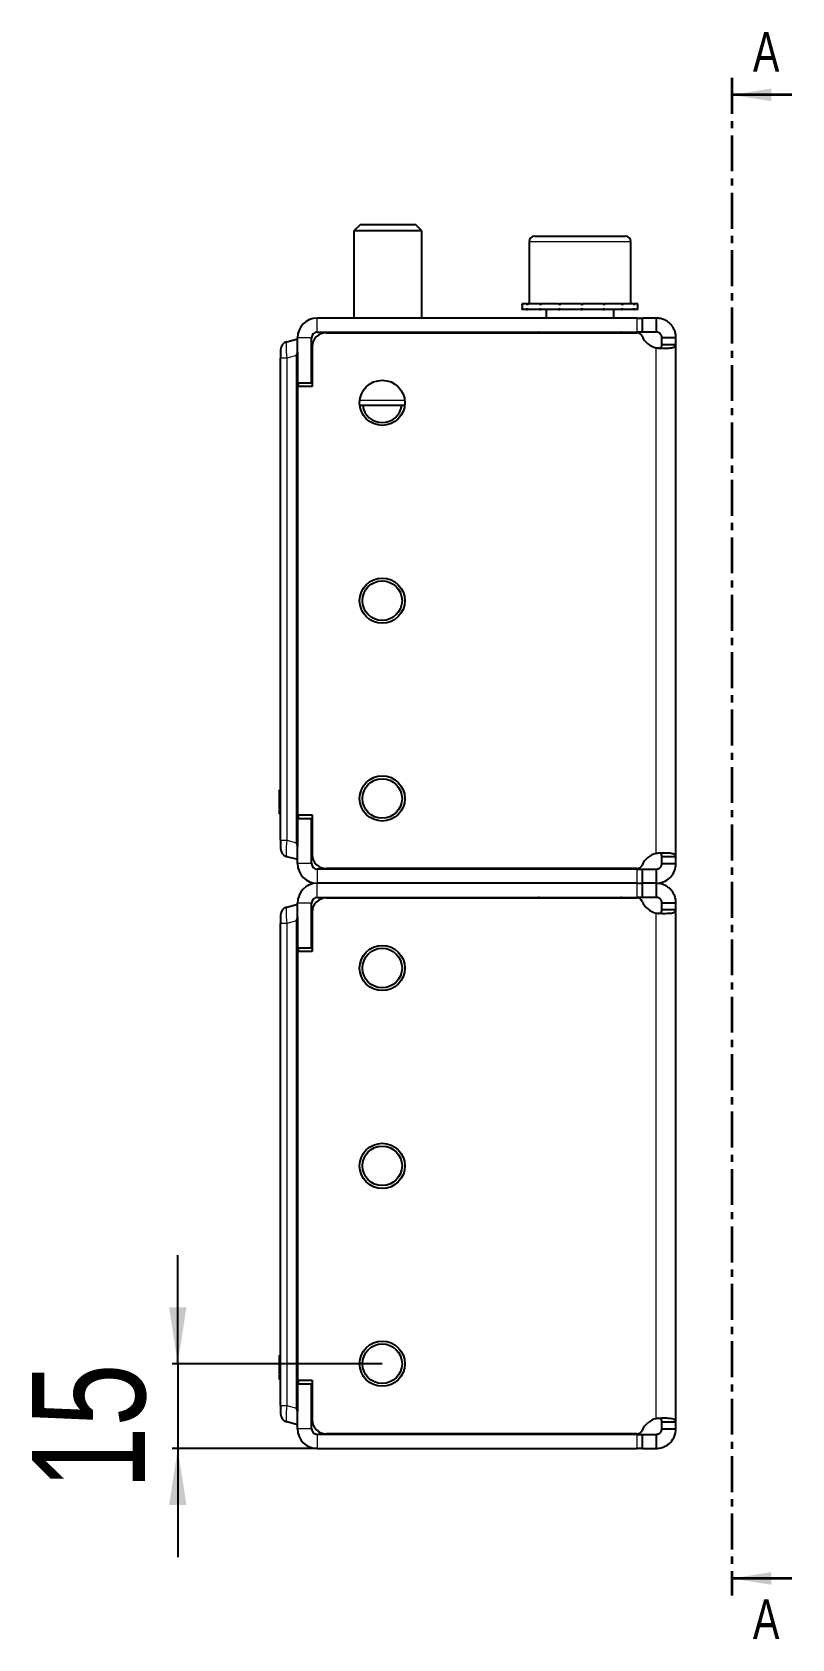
# Model space of a CAD drawing. Header units: millimetres. Extents: x 0 to 1297, y -257 to 587.
# Drawn here: x 412.7 to 547.2, y 255.7 to 540 of the extents above; entities that cross this region are included whole.
import ezdxf

# ---------------------------------------------------------------- set-up
doc = ezdxf.new("R2010")
doc.units = ezdxf.units.MM
doc.linetypes.add('CENTER', pattern=[10.16, 6.35, -1.27, 1.27, -1.27])
doc.layers.add('FORMAT', color=7, linetype='Continuous')
doc.styles.add('SLDTEXTSTYLE0', font='TXT', dxfattribs={"width": 0.75})
doc.dimstyles.new('SLDDIMSTYLE1', dxfattribs={"dimtxt": 20, "dimasz": 10, "dimexe": 0, "dimexo": 0.0625, "dimgap": 5, "dimtad": 2, "dimdec": 1, "dimrnd": 1e-09, "dimzin": 12, "dimdsep": 46, "dimtxsty": 'SLDTEXTSTYLE0', "dimsah": 1, "dimcen": 0.09, "dimadec": 0, "dimazin": 3, "dimtfac": 1, "dimtmove": 0, "dimatfit": 0, "dimfxl": 0, "dimfrac": 2, "dimtolj": 1, "dimtzin": 12, "dimarcsym": 0})

# ---------------------------------------------------------------- blocks, each defined once
blk = doc.blocks.new('_D_3')
at = {"layer": 'FORMAT'}
for p, q in [((438.52, 304.39), (438.52, 323.62)), ((474.71, 304.39), (437.52, 304.39)), ((438.52, 304.39), (438.52, 289.39)), ((463.21, 289.39), (437.52, 289.39)), ((438.52, 289.39), (438.52, 270.16))]:
    blk.add_line(p, q, dxfattribs=at)
for points in [[(438.52, 304.39), (440.06, 314.39), (436.99, 314.39)], [(438.52, 289.39), (436.99, 279.39), (440.06, 279.39)]]:
    blk.add_solid(points, dxfattribs=at)
at = {"layer": 'FORMAT', "insert": (412.74, 282.11), "char_height": 20, "attachment_point": 1, "rotation": 90, "style": 'SLDTEXTSTYLE0'}
blk.add_mtext('15', dxfattribs=at)

msp = doc.modelspace()

# ---------------------------------------------------------------- linework, layer by layer
at = {"color": 7, "linetype": 'CENTER', "lineweight": 35}
msp.add_line((536.59, 531.87), (536.59, 263.4), dxfattribs=at)
at = {"color": 7, "linetype": 'Continuous', "lineweight": 35}
for p, q in [((547.23, 528.87), (536.59, 528.87)), ((547.23, 266.4), (536.59, 266.4))]:
    msp.add_line(p, q, dxfattribs=at)
at = {"color": 7, "linetype": 'Continuous', "lineweight": 25}
for p, q in [((470.8, 505.89), (469.72, 504.82)), ((469.72, 504.82), (469.72, 489.39)), ((481.72, 504.82), (469.72, 504.82)), ((480.65, 505.89), (470.8, 505.89)), ((481.72, 504.82), (480.65, 505.89)), ((481.72, 489.39), (481.72, 504.82)), ((501.72, 503.89), (517.72, 503.89)), ((517.72, 503.89), (517.72, 503.89)), ((500.72, 502.89), (500.72, 491.89)), ((518.72, 491.89), (518.72, 502.89)), ((499.47, 491.89), (499.47, 490.89)), ((499.48, 491.89), (499.48, 491.64)), ((500.31, 491.89), (499.48, 491.89)), ((499.48, 491.89), (499.48, 491.89)), ((500.31, 491.89), (500.41, 491.89)), ((500.41, 491.89), (500.41, 491.64)), ((502.58, 491.89), (500.41, 491.89)), ((502.58, 491.89), (502.76, 491.89)), ((502.76, 491.89), (502.76, 491.64)), ((505.94, 491.89), (502.76, 491.89)), ((505.94, 491.89), (506.17, 491.89)), ((506.17, 491.89), (506.17, 491.64)), ((509.87, 491.89), (506.17, 491.89)), ((509.87, 491.89), (509.95, 491.89)), ((510.07, 491.89), (510.12, 491.89)), ((510.12, 491.89), (510.12, 491.64)), ((513.78, 491.89), (510.12, 491.89)), ((513.78, 491.89), (514.01, 491.89)), ((514.01, 491.89), (514.01, 491.64)), ((517.07, 491.89), (514.01, 491.89)), ((517.07, 491.89), (517.25, 491.89)), ((517.25, 491.89), (517.25, 491.64)), ((519.25, 491.89), (517.25, 491.89)), ((519.25, 491.89), (519.34, 491.89)), ((519.34, 491.89), (519.34, 491.64)), ((519.97, 491.89), (519.34, 491.89)), ((519.97, 490.89), (519.97, 491.89)), ((519.97, 491.89), (519.97, 491.89)), ((519.82, 489.39), (463.22, 489.39)), ((499.48, 490.89), (499.48, 491.14)), ((500.31, 490.89), (499.48, 490.89)), ((499.48, 490.89), (499.48, 490.89)), ((500.31, 490.89), (500.41, 490.89)), ((500.41, 490.89), (500.41, 491.14)), ((502.58, 490.89), (500.41, 490.89)), ((502.58, 490.89), (502.76, 490.89)), ((502.76, 490.89), (502.76, 491.14)), ((505.94, 490.89), (502.76, 490.89)), ((503.72, 490.89), (503.72, 489.39)), ((505.94, 490.89), (506.17, 490.89)), ((506.17, 490.89), (506.17, 491.14)), ((509.87, 490.89), (506.17, 490.89)), ((509.87, 490.89), (510.02, 490.89)), ((510.02, 490.89), (510.12, 490.89)), ((510.12, 490.89), (510.12, 491.14)), ((513.78, 490.89), (510.12, 490.89)), ((513.78, 490.89), (514.01, 490.89)), ((514.01, 490.89), (514.01, 491.14)), ((517.07, 490.89), (514.01, 490.89)), ((515.72, 489.39), (515.72, 490.89)), ((517.07, 490.89), (517.25, 490.89)), ((517.25, 490.89), (517.25, 491.14)), ((519.25, 490.89), (517.25, 490.89)), ((519.25, 490.89), (519.34, 490.89)), ((519.34, 490.89), (519.34, 491.14)), ((519.97, 490.89), (519.34, 490.89)), ((519.82, 489.39), (520.82, 489.39)), ((519.97, 490.89), (519.97, 490.89)), ((520.82, 486.89), (520.82, 489.39)), ((523.22, 489.39), (520.82, 489.39)), ((523.22, 489.39), (523.22, 486.89)), ((463.22, 486.89), (519.82, 486.89)), ((464.82, 486.79), (519.8, 486.79)), ((465.47, 486.89), (465.47, 486.79)), ((465.77, 486.89), (465.77, 486.79)), ((467.45, 486.89), (467.45, 486.79)), ((470.4, 486.89), (470.4, 486.79)), ((474.16, 486.89), (474.16, 486.79)), ((478.15, 486.89), (478.15, 486.79)), ((481.78, 486.89), (481.78, 486.79)), ((484.48, 486.89), (484.48, 486.79)), ((485.85, 486.89), (485.85, 486.79)), ((485.97, 486.79), (485.97, 486.89)), ((520.82, 486.89), (519.82, 486.89)), ((523.22, 486.89), (520.82, 486.89)), ((456.72, 483.74), (456.72, 482.29)), ((457.84, 485.19), (459.52, 485.64)), ((459.52, 485.64), (459.72, 485.64)), ((459.72, 477.94), (459.72, 485.89)), ((459.72, 483.37), (459.72, 395.92)), ((462.22, 477.94), (462.22, 485.89)), ((462.32, 484.29), (462.32, 477.29)), ((526.72, 485.89), (524.22, 485.89)), ((524.22, 484.67), (524.22, 485.89)), ((526.72, 484.67), (524.22, 484.67)), ((526.72, 484.67), (526.72, 485.89)), ((526.72, 394.11), (526.72, 484.67)), ((456.72, 407.84), (456.72, 482.29)), ((459.52, 482.74), (459.52, 396.54)), ((459.72, 477.94), (462.22, 477.94)), ((462.32, 478.87), (462.22, 478.66)), ((459.72, 401.49), (459.72, 477.29)), ((462.32, 477.29), (459.72, 477.29)), ((478.69, 473.89), (470.76, 473.89)), ((456.72, 399.64), (456.72, 407.84)), ((456.52, 405.9), (456.72, 405.9)), ((456.52, 405.55), (456.72, 405.55)), ((456.52, 404.82), (456.52, 405.55)), ((456.52, 404.82), (456.72, 404.82)), ((456.52, 403.87), (456.52, 403.98)), ((456.52, 402.42), (456.72, 402.42)), ((456.52, 401.88), (456.52, 402.42)), ((456.52, 401.88), (456.72, 401.88)), ((456.52, 401.59), (456.72, 401.59)), ((459.72, 401.49), (462.32, 401.49)), ((459.72, 392.89), (459.72, 400.84)), ((459.72, 400.84), (462.22, 400.84)), ((462.22, 392.89), (462.22, 400.84)), ((462.32, 401.49), (462.32, 394.49)), ((456.72, 396.99), (456.72, 399.64)), ((462.32, 400.41), (462.22, 400.63)), ((456.72, 396.99), (456.72, 395.54)), ((459.52, 393.64), (457.84, 394.09)), ((459.72, 393.64), (459.52, 393.64)), ((524.22, 394.11), (526.72, 394.11)), ((524.22, 392.89), (524.22, 394.11)), ((524.22, 392.89), (526.72, 392.89)), ((526.72, 392.89), (526.72, 394.11)), ((519.82, 391.89), (463.22, 391.89)), ((519.8, 391.99), (464.82, 391.99)), ((519.82, 391.89), (520.82, 391.89)), ((520.82, 389.39), (520.82, 391.89)), ((520.82, 391.89), (523.22, 391.89)), ((523.22, 391.89), (523.22, 389.39)), ((519.82, 389.39), (463.22, 389.39)), ((463.22, 386.89), (519.82, 386.89)), ((464.82, 386.79), (519.8, 386.79)), ((519.82, 389.39), (520.82, 389.39)), ((520.82, 386.89), (519.82, 386.89)), ((520.82, 386.89), (520.82, 389.39)), ((523.22, 389.39), (520.82, 389.39)), ((523.22, 386.89), (520.82, 386.89)), ((523.22, 389.39), (523.22, 386.89)), ((457.84, 385.19), (459.52, 385.64)), ((459.52, 385.64), (459.72, 385.64)), ((459.72, 377.94), (459.72, 385.89)), ((462.22, 377.94), (462.22, 385.89)), ((462.32, 384.29), (462.32, 377.29)), ((526.72, 385.89), (524.22, 385.89)), ((524.22, 384.67), (524.22, 385.89)), ((526.72, 384.67), (524.22, 384.67)), ((526.72, 384.67), (526.72, 385.89)), ((526.72, 294.11), (526.72, 384.67)), ((456.72, 383.74), (456.72, 382.29)), ((456.72, 307.84), (456.72, 382.29)), ((459.52, 382.74), (459.52, 296.54)), ((459.72, 383.37), (459.72, 295.92)), ((462.32, 378.87), (462.22, 378.66)), ((459.72, 377.94), (462.22, 377.94)), ((459.72, 301.49), (459.72, 377.29)), ((462.32, 377.29), (459.72, 377.29)), ((456.72, 299.64), (456.72, 307.84)), ((456.52, 305.9), (456.72, 305.9)), ((456.52, 305.55), (456.72, 305.55)), ((456.52, 304.82), (456.52, 305.55)), ((456.52, 304.82), (456.72, 304.82)), ((456.52, 303.87), (456.52, 303.98)), ((456.52, 302.42), (456.72, 302.42)), ((456.52, 301.88), (456.52, 302.42)), ((456.52, 301.88), (456.72, 301.88)), ((456.52, 301.59), (456.72, 301.59)), ((459.72, 301.49), (462.32, 301.49)), ((462.32, 301.49), (462.32, 294.49)), ((456.72, 296.99), (456.72, 299.64)), ((459.72, 292.89), (459.72, 300.84)), ((459.72, 300.84), (462.22, 300.84)), ((462.22, 292.89), (462.22, 300.84)), ((462.32, 300.41), (462.22, 300.63)), ((456.72, 296.99), (456.72, 295.54)), ((459.52, 293.64), (457.84, 294.09)), ((459.72, 293.64), (459.52, 293.64)), ((524.22, 294.11), (526.72, 294.11)), ((524.22, 292.89), (524.22, 294.11)), ((524.22, 292.89), (526.72, 292.89)), ((526.72, 292.89), (526.72, 294.11)), ((519.82, 291.89), (463.22, 291.89)), ((519.8, 291.99), (464.82, 291.99)), ((519.82, 291.89), (520.82, 291.89)), ((520.82, 289.39), (520.82, 291.89)), ((520.82, 291.89), (523.22, 291.89)), ((523.22, 291.89), (523.22, 289.39)), ((463.22, 289.39), (519.82, 289.39)), ((520.82, 289.39), (519.82, 289.39)), ((520.82, 289.39), (523.22, 289.39))]:
    msp.add_line(p, q, dxfattribs=at)
at = {"color": 8, "linetype": 'Continuous', "lineweight": 18}
for p, q in [((518.72, 502.89), (500.72, 502.89)), ((463.22, 486.89), (463.22, 489.39)), ((519.82, 486.89), (519.82, 489.39)), ((462.22, 485.89), (459.72, 485.89)), ((523.22, 394.67), (523.22, 484.12)), ((457.84, 482.29), (456.72, 482.29)), ((459.52, 482.74), (457.84, 482.29)), ((457.84, 482.29), (457.84, 396.99)), ((459.92, 477.94), (459.92, 477.29)), ((470.76, 474.89), (478.69, 474.89)), ((456.52, 403.7), (456.72, 403.7)), ((459.92, 401.49), (459.92, 400.84)), ((456.72, 396.99), (457.84, 396.99)), ((457.84, 396.99), (459.52, 396.54)), ((462.22, 392.89), (459.72, 392.89)), ((463.22, 391.89), (463.22, 389.39)), ((519.82, 389.39), (519.82, 391.89)), ((463.22, 386.89), (463.22, 389.39)), ((519.82, 386.89), (519.82, 389.39)), ((462.22, 385.89), (459.72, 385.89)), ((523.22, 294.67), (523.22, 384.12)), ((457.84, 382.29), (456.72, 382.29)), ((459.52, 382.74), (457.84, 382.29)), ((457.84, 382.29), (457.84, 296.99)), ((459.92, 377.94), (459.92, 377.29)), ((456.52, 303.7), (456.72, 303.7)), ((459.92, 301.49), (459.92, 300.84)), ((456.72, 296.99), (457.84, 296.99)), ((457.84, 296.99), (459.52, 296.54)), ((462.22, 292.89), (459.72, 292.89)), ((463.22, 291.89), (463.22, 289.39)), ((519.82, 289.39), (519.82, 291.89))]:
    msp.add_line(p, q, dxfattribs=at)
at = {"color": 7, "linetype": 'Continuous', "lineweight": 25}
for centre, radius in [((474.72, 474.39), 4), ((474.72, 439.39), 4), ((474.72, 439.39), 3.5), ((474.72, 404.39), 4), ((474.72, 404.39), 3.5), ((474.72, 374.39), 4), ((474.72, 374.39), 3.5), ((474.72, 339.39), 4), ((474.72, 339.39), 3.5), ((474.72, 304.39), 4), ((474.72, 304.39), 3.5)]:
    msp.add_circle(centre, radius, dxfattribs=at)
for centre, radius, start, end in [((501.72, 502.89), 1, 90, 180), ((517.72, 502.89), 1, 0, 90), ((463.22, 485.89), 3.5, 90, 180), ((463.22, 485.89), 1, 90, 180), ((464.82, 484.29), 2.5, 90, 180), ((502.37, 486.54), 0.35, 45.5847, 90), ((517.07, 486.54), 0.35, 90, 134.4153), ((519.8, 485.79), 1, 22.8854, 90), ((523.95, 487.54), 3.5, 202.8854, 258.1052), ((458.22, 483.74), 1.5, 105, 180), ((474.72, 474.39), 3.5, 188.2132, 351.7868), ((458.22, 395.54), 1.5, 180, 255), ((463.22, 392.89), 3.5, 180, 270), ((463.22, 392.89), 1, 180, 270), ((464.82, 394.49), 2.5, 180, 270), ((519.8, 392.99), 1, 270, 337.1146), ((523.95, 391.24), 3.5, 101.8948, 157.1146), ((502.37, 392.24), 0.35, 270, 314.4153), ((517.07, 392.24), 0.35, 225.5847, 270), ((463.22, 385.89), 3.5, 90, 180), ((463.22, 385.89), 1, 90, 180), ((464.82, 384.29), 2.5, 90, 180), ((502.37, 386.54), 0.35, 45.5847, 90), ((517.07, 386.54), 0.35, 90, 134.4153), ((519.8, 385.79), 1, 22.8854, 90), ((458.22, 383.74), 1.5, 105, 180), ((523.95, 387.54), 3.5, 202.8854, 258.1052), ((458.22, 295.54), 1.5, 180, 255), ((463.22, 292.89), 3.5, 180, 270), ((463.22, 292.89), 1, 180, 270), ((464.82, 294.49), 2.5, 180, 270), ((523.95, 291.24), 3.5, 101.8948, 157.1146), ((502.37, 292.24), 0.35, 270, 314.4153), ((517.07, 292.24), 0.35, 225.5847, 270), ((519.8, 292.99), 1, 270, 337.1146)]:
    msp.add_arc(centre, radius, start, end, dxfattribs=at)
at = {"color": 8, "linetype": 'Continuous', "lineweight": 18}
for centre, major_axis, start_param, end_param in [((458.22, 482.19), (-0.38, 3), 0.016741, 1.520499), ((458.22, 397.1), (0.38, 3), 1.621093, 3.124852), ((458.22, 382.19), (-0.38, 3), 0.016741, 1.520499), ((458.22, 297.1), (0.38, 3), 1.621093, 3.124852)]:
    msp.add_ellipse(centre, major_axis=major_axis, ratio=0.123038, start_param=start_param, end_param=end_param, dxfattribs=at)
at = {"color": 7, "linetype": 'Continuous', "lineweight": 25}
for centre, major_axis, start_param, end_param in [((471.12, 485.64), (-11.57, -3.1), 6.030113, 6.216148), ((471.12, 393.64), (-11.57, 3.1), 0.067037, 0.253072), ((471.12, 385.64), (-11.57, -3.1), 6.030113, 6.216148), ((471.12, 293.64), (-11.57, 3.1), 0.067037, 0.253072)]:
    msp.add_ellipse(centre, major_axis=major_axis, ratio=0.250563, start_param=start_param, end_param=end_param, dxfattribs=at)
for points, knots in [([(499.48, 491.64), (499.48, 491.68), (499.48, 491.75), (499.48, 491.83), (499.48, 491.87), (499.48, 491.89)], [0, 0, 0, 0, 0.499981, 0.749988, 1, 1, 1, 1]), ([(500.41, 491.64), (500.4, 491.68), (500.37, 491.75), (500.34, 491.83), (500.32, 491.87), (500.31, 491.89)], [0, 0, 0, 0, 0.499981, 0.749988, 1, 1, 1, 1]), ([(502.76, 491.64), (502.73, 491.68), (502.69, 491.75), (502.63, 491.83), (502.6, 491.87), (502.58, 491.89)], [0, 0, 0, 0, 0.4999808, 0.7499881, 1, 1, 1, 1]), ([(506.17, 491.64), (506.13, 491.68), (506.07, 491.75), (505.99, 491.83), (505.96, 491.87), (505.94, 491.89)], [0, 0, 0, 0, 0.499981, 0.749988, 1, 1, 1, 1]), ([(510.12, 491.64), (510.08, 491.68), (510.02, 491.75), (509.93, 491.83), (509.89, 491.87), (509.87, 491.89)], [0, 0, 0, 0, 0.499981, 0.749988, 1, 1, 1, 1]), ([(510.12, 491.64), (510.1, 491.71), (510.07, 491.84), (510.04, 491.88), (510.02, 491.89)], [0, 0, 0, 0, 0.561794, 1, 1, 1, 1]), ([(514.01, 491.64), (513.97, 491.68), (513.91, 491.75), (513.84, 491.83), (513.8, 491.87), (513.78, 491.89)], [0, 0, 0, 0, 0.4999808, 0.7499881, 1, 1, 1, 1]), ([(517.25, 491.64), (517.22, 491.68), (517.18, 491.75), (517.12, 491.83), (517.09, 491.87), (517.07, 491.89)], [0, 0, 0, 0, 0.499981, 0.749988, 1, 1, 1, 1]), ([(519.34, 491.64), (519.32, 491.68), (519.3, 491.75), (519.27, 491.83), (519.26, 491.87), (519.25, 491.89)], [0, 0, 0, 0, 0.499981, 0.749988, 1, 1, 1, 1]), ([(499.48, 490.89), (499.48, 490.91), (499.48, 490.95), (499.48, 491.04), (499.48, 491.1), (499.48, 491.14)], [0, 0, 0, 0, 0.2501401, 0.5002802, 1, 1, 1, 1]), ([(500.31, 490.89), (500.32, 490.91), (500.34, 490.95), (500.37, 491.04), (500.4, 491.1), (500.41, 491.14)], [0, 0, 0, 0, 0.25014, 0.50028, 1, 1, 1, 1]), ([(502.58, 490.89), (502.6, 490.91), (502.63, 490.95), (502.69, 491.04), (502.73, 491.1), (502.76, 491.14)], [0, 0, 0, 0, 0.25014, 0.50028, 1, 1, 1, 1]), ([(505.94, 490.89), (505.96, 490.91), (505.99, 490.95), (506.07, 491.04), (506.13, 491.1), (506.17, 491.14)], [0, 0, 0, 0, 0.25014, 0.50028, 1, 1, 1, 1]), ([(509.87, 490.89), (509.89, 490.91), (509.93, 490.95), (510.02, 491.04), (510.08, 491.1), (510.12, 491.14)], [0, 0, 0, 0, 0.25014, 0.50028, 1, 1, 1, 1]), ([(510.12, 491.14), (510.1, 491.07), (510.07, 490.94), (510.04, 490.91), (510.02, 490.89)], [0, 0, 0, 0, 0.561794, 1, 1, 1, 1]), ([(513.78, 490.89), (513.8, 490.91), (513.84, 490.95), (513.91, 491.04), (513.97, 491.1), (514.01, 491.14)], [0, 0, 0, 0, 0.25014, 0.50028, 1, 1, 1, 1]), ([(517.07, 490.89), (517.09, 490.91), (517.12, 490.95), (517.18, 491.04), (517.22, 491.1), (517.25, 491.14)], [0, 0, 0, 0, 0.25014, 0.50028, 1, 1, 1, 1]), ([(519.25, 490.89), (519.26, 490.91), (519.27, 490.95), (519.3, 491.04), (519.32, 491.1), (519.34, 491.14)], [0, 0, 0, 0, 0.25014, 0.50028, 1, 1, 1, 1]), ([(526.72, 485.89), (526.71, 486.15), (526.68, 486.64), (526.39, 487.46), (525.93, 488.17), (525.3, 488.74), (524.69, 489.1), (523.98, 489.34), (523.48, 489.37), (523.22, 489.39)], [0, 0, 0, 0, 0.144067, 0.271276, 0.474907, 0.597997, 0.726338, 0.860245, 1, 1, 1, 1]), ([(465.73, 486.79), (465.73, 486.8), (465.72, 486.84), (465.71, 486.87), (465.71, 486.89)], [0, 0, 0, 0, 0.374848, 1, 1, 1, 1]), ([(467.37, 486.79), (467.36, 486.8), (467.34, 486.84), (467.32, 486.87), (467.31, 486.89)], [0, 0, 0, 0, 0.374848, 1, 1, 1, 1]), ([(470.27, 486.79), (470.26, 486.8), (470.23, 486.84), (470.21, 486.87), (470.19, 486.89)], [0, 0, 0, 0, 0.374848, 1, 1, 1, 1]), ([(474.01, 486.79), (474, 486.8), (473.96, 486.84), (473.93, 486.87), (473.91, 486.89)], [0, 0, 0, 0, 0.374848, 1, 1, 1, 1]), ([(478.01, 486.79), (478, 486.8), (477.96, 486.84), (477.93, 486.87), (477.91, 486.89)], [0, 0, 0, 0, 0.374848, 1, 1, 1, 1]), ([(481.66, 486.79), (481.65, 486.8), (481.62, 486.84), (481.59, 486.87), (481.58, 486.89)], [0, 0, 0, 0, 0.374848, 1, 1, 1, 1]), ([(484.4, 486.79), (484.4, 486.8), (484.38, 486.84), (484.36, 486.87), (484.35, 486.89)], [0, 0, 0, 0, 0.374848, 1, 1, 1, 1]), ([(485.83, 486.79), (485.83, 486.8), (485.82, 486.84), (485.82, 486.87), (485.81, 486.89)], [0, 0, 0, 0, 0.374848, 1, 1, 1, 1]), ([(524.22, 485.89), (524.21, 486.03), (524.19, 486.22), (524.06, 486.44), (523.96, 486.58), (523.82, 486.7), (523.64, 486.81), (523.44, 486.88), (523.3, 486.89), (523.22, 486.89)], [0, 0, 0, 0, 0.294103, 0.406373, 0.497014, 0.611853, 0.731691, 0.860101, 1, 1, 1, 1]), ([(523.22, 484.12), (523.54, 484.1), (524.13, 484.07), (525.08, 484.06), (525.94, 484.1), (526.6, 484.31), (526.68, 484.55), (526.72, 484.67)], [0, 0, 0, 0, 0.17084, 0.319217, 0.548103, 0.767822, 1, 1, 1, 1]), ([(523.22, 484.12), (523.31, 484.1), (523.48, 484.07), (523.7, 484.06), (523.87, 484.08), (524, 484.12), (524.09, 484.21), (524.2, 484.38), (524.21, 484.55), (524.22, 484.67)], [0, 0, 0, 0, 0.1543587, 0.2872828, 0.4004353, 0.4965437, 0.6043139, 0.7231511, 1, 1, 1, 1]), ([(456.52, 405.55), (456.52, 405.66), (456.52, 405.86), (456.52, 405.89), (456.52, 405.9)], [0, 0, 0, 0, 0.5368, 1, 1, 1, 1]), ([(456.52, 403.7), (456.52, 403.86), (456.52, 404.2), (456.52, 404.62), (456.52, 404.8), (456.52, 404.89)], [0, 0, 0, 0, 0.346986, 0.702168, 1, 1, 1, 1]), ([(456.52, 402.54), (456.52, 402.57), (456.52, 402.7), (456.52, 403.11), (456.52, 403.5), (456.52, 403.7)], [0, 0, 0, 0, 0.136302, 0.576865, 1, 1, 1, 1]), ([(456.52, 401.59), (456.52, 401.6), (456.52, 401.63), (456.52, 401.8), (456.52, 401.88)], [0, 0, 0, 0, 0.577653, 1, 1, 1, 1]), ([(526.72, 394.11), (526.67, 394.24), (526.58, 394.46), (526.01, 394.65), (525.42, 394.72), (524.78, 394.74), (524.04, 394.73), (523.5, 394.69), (523.22, 394.67)], [0, 0, 0, 0, 0.254149, 0.448213, 0.574908, 0.708872, 0.850468, 1, 1, 1, 1]), ([(523.22, 391.89), (523.31, 391.9), (523.46, 391.91), (523.67, 391.99), (523.84, 392.09), (523.97, 392.22), (524.08, 392.36), (524.2, 392.59), (524.21, 392.77), (524.22, 392.89)], [0, 0, 0, 0, 0.156786, 0.290809, 0.403501, 0.497298, 0.607133, 0.726181, 1, 1, 1, 1]), ([(523.22, 389.39), (523.52, 389.41), (524.07, 389.45), (524.97, 389.81), (525.86, 390.47), (526.58, 391.58), (526.68, 392.45), (526.72, 392.89)], [0, 0, 0, 0, 0.16069, 0.301312, 0.521951, 0.753573, 1, 1, 1, 1]), ([(524.22, 394.11), (524.21, 394.23), (524.19, 394.44), (524.04, 394.65), (523.91, 394.69), (523.86, 394.71)], [0, 0, 0, 0, 0.488232, 0.819706, 1, 1, 1, 1]), ([(526.72, 385.89), (526.71, 386.15), (526.68, 386.64), (526.39, 387.46), (525.93, 388.17), (525.3, 388.74), (524.69, 389.1), (523.98, 389.34), (523.48, 389.37), (523.22, 389.39)], [0, 0, 0, 0, 0.144067, 0.271276, 0.474907, 0.597997, 0.726338, 0.860245, 1, 1, 1, 1]), ([(524.22, 385.89), (524.21, 386.03), (524.19, 386.22), (524.06, 386.44), (523.96, 386.58), (523.82, 386.7), (523.64, 386.81), (523.44, 386.88), (523.3, 386.89), (523.22, 386.89)], [0, 0, 0, 0, 0.294103, 0.406373, 0.497014, 0.611853, 0.731691, 0.860101, 1, 1, 1, 1]), ([(523.22, 384.12), (523.54, 384.1), (524.13, 384.07), (525.08, 384.06), (525.94, 384.1), (526.6, 384.31), (526.68, 384.55), (526.72, 384.67)], [0, 0, 0, 0, 0.17084, 0.319217, 0.548103, 0.767822, 1, 1, 1, 1]), ([(523.22, 384.12), (523.31, 384.1), (523.48, 384.07), (523.7, 384.06), (523.87, 384.08), (524, 384.12), (524.09, 384.21), (524.2, 384.38), (524.21, 384.55), (524.22, 384.67)], [0, 0, 0, 0, 0.154359, 0.287283, 0.400435, 0.496544, 0.604314, 0.723151, 1, 1, 1, 1]), ([(456.52, 305.55), (456.52, 305.66), (456.52, 305.86), (456.52, 305.89), (456.52, 305.9)], [0, 0, 0, 0, 0.5368, 1, 1, 1, 1]), ([(456.52, 303.7), (456.52, 303.86), (456.52, 304.2), (456.52, 304.62), (456.52, 304.8), (456.52, 304.89)], [0, 0, 0, 0, 0.3469857, 0.7021684, 1, 1, 1, 1]), ([(456.52, 302.54), (456.52, 302.57), (456.52, 302.7), (456.52, 303.11), (456.52, 303.5), (456.52, 303.7)], [0, 0, 0, 0, 0.1363018, 0.576865, 1, 1, 1, 1]), ([(456.52, 301.59), (456.52, 301.6), (456.52, 301.63), (456.52, 301.8), (456.52, 301.88)], [0, 0, 0, 0, 0.577653, 1, 1, 1, 1]), ([(526.72, 294.11), (526.67, 294.24), (526.58, 294.46), (526.01, 294.65), (525.42, 294.72), (524.78, 294.74), (524.04, 294.73), (523.5, 294.69), (523.22, 294.67)], [0, 0, 0, 0, 0.254149, 0.448213, 0.574908, 0.708872, 0.850468, 1, 1, 1, 1]), ([(523.22, 291.89), (523.31, 291.9), (523.46, 291.91), (523.67, 291.99), (523.84, 292.09), (523.97, 292.22), (524.08, 292.36), (524.2, 292.59), (524.21, 292.77), (524.22, 292.89)], [0, 0, 0, 0, 0.1567865, 0.2908092, 0.4035006, 0.4972984, 0.6071328, 0.7261813, 1, 1, 1, 1]), ([(523.22, 289.39), (523.52, 289.41), (524.07, 289.45), (524.97, 289.81), (525.86, 290.47), (526.58, 291.58), (526.68, 292.45), (526.72, 292.89)], [0, 0, 0, 0, 0.16069, 0.301312, 0.521951, 0.753573, 1, 1, 1, 1]), ([(524.22, 294.11), (524.21, 294.23), (524.19, 294.44), (524.04, 294.65), (523.91, 294.69), (523.86, 294.71)], [0, 0, 0, 0, 0.488232, 0.819706, 1, 1, 1, 1])]:
    msp.add_open_spline(points, degree=3, knots=knots, dxfattribs=at)
at = {"color": 7, "linetype": 'Continuous', "lineweight": 35}
for points in [[(536.59, 528.87), (543.59, 527.75), (543.59, 529.99)], [(536.59, 266.4), (543.59, 265.28), (543.59, 267.52)]]:
    msp.add_solid(points, dxfattribs=at)

# ---------------------------------------------------------------- texts
at = {"color": 7, "linetype": 'Continuous', "char_height": 7, "attachment_point": 1, "style": 'SLDTEXTSTYLE0'}
for insert in [(540.34, 539.97), (540.34, 262.71)]:
    msp.add_mtext('A', dxfattribs=dict(at, insert=insert))

# ---------------------------------------------------------------- dimensions: what is measured, and where the dimension line sits
at = {"layer": 'FORMAT'}
dim = msp.add_linear_dim(base=(438.52, 289.39), p1=(474.72, 304.39), p2=(463.22, 289.39), angle=90, dimstyle='SLDDIMSTYLE1', dxfattribs=at)
dim.commit()
dim.dimension.update_dxf_attribs({"geometry": '_D_3', "text_midpoint": (438.52, 296.89), "dimtype": 160})

doc.saveas('drawing.dxf')
